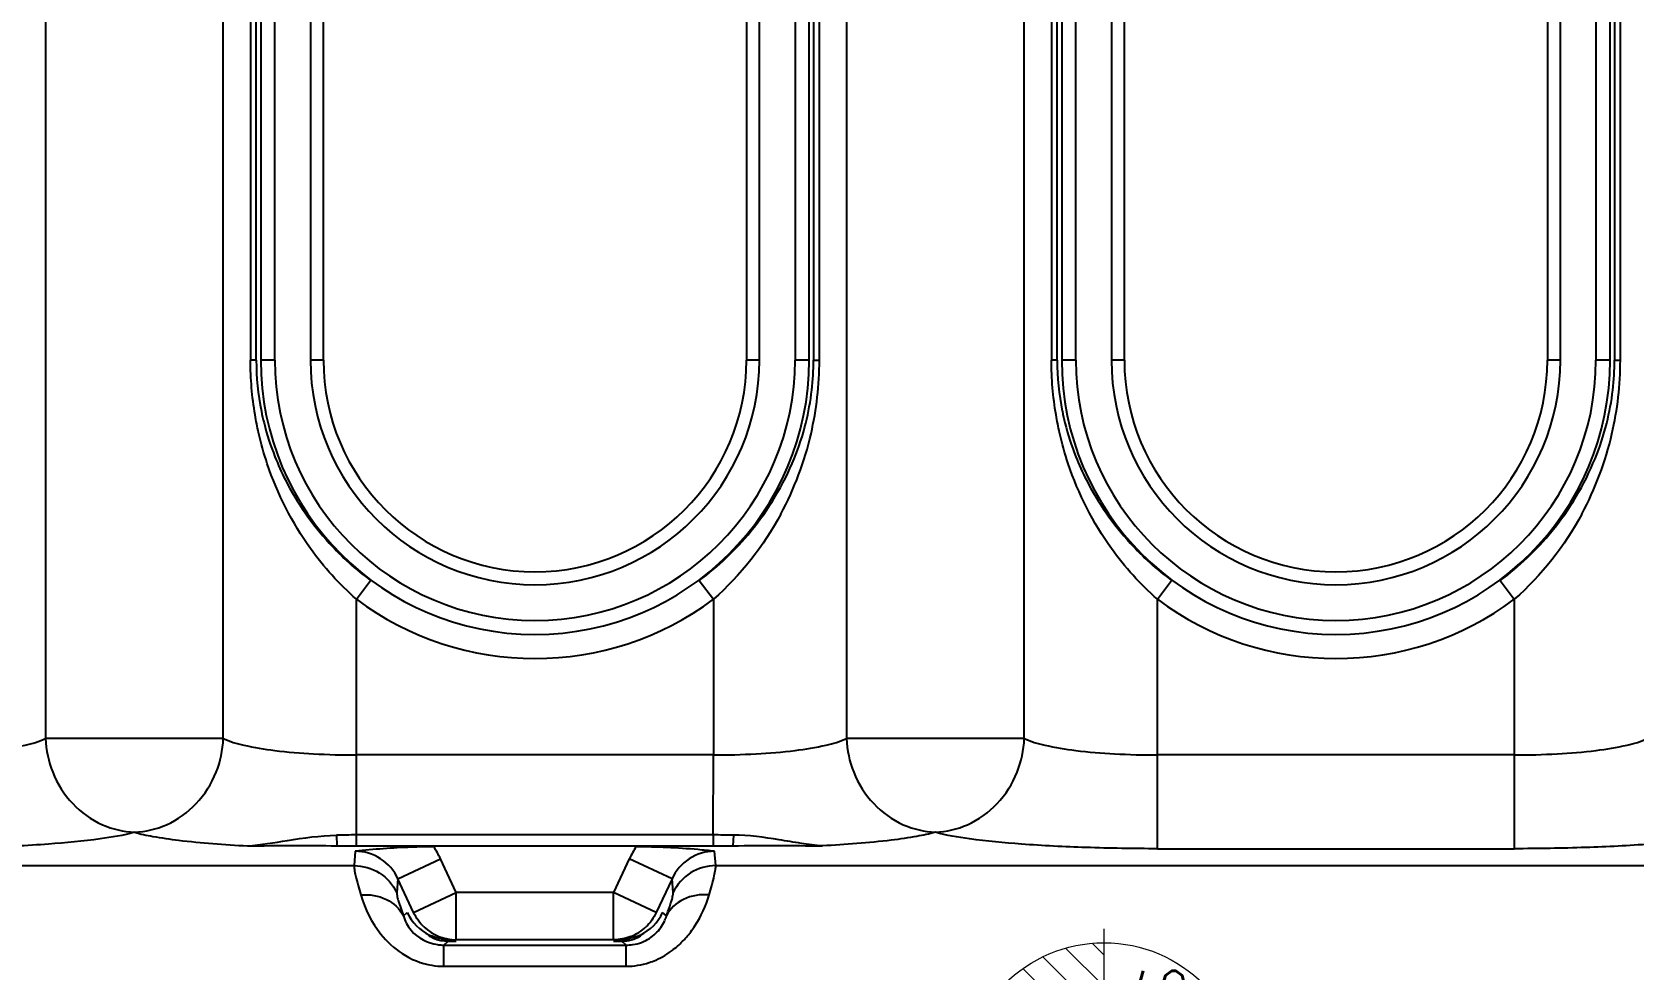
# Model space of a CAD drawing. Header units: millimetres. Extents: x 1147 to 12155, y -6137 to -4403.
# Drawn here: x 2930.75 to 2964.94, y -5284.35 to -5264.33 of the extents above; entities that cross this region are included whole.
import ezdxf
from ezdxf.enums import TextEntityAlignment as Align

# ---------------------------------------------------------------- set-up
doc = ezdxf.new("R2010")
doc.units = ezdxf.units.MM
doc.header["$LTSCALE"] = 16.335
doc.header["$PDMODE"] = 3
doc.header["$PDSIZE"] = 0.3125
doc.linetypes.add('CENTER', pattern=[0.6, 0.375, -0.075, 0.075, -0.075])
doc.layers.get('0').update_dxf_attribs({"linetype": 'CONTINUOUS'})
doc.layers.get('Defpoints').update_dxf_attribs({"linetype": 'CONTINUOUS'})
doc.layers.add('epin', color=13, linetype='CONTINUOUS', lineweight=9)
doc.styles.get("Standard").update_dxf_attribs({"font": 'txt', "width": 0.8})
doc.styles.add('TXT05', font='txt.shx', dxfattribs={"width": 0.5, "bigfont": 'gbcbig.shx'})
doc.dimstyles.get("Standard").update_dxf_attribs({"dimtxt": 0.15625, "dimasz": 0.1875, "dimexe": 0.125, "dimexo": 0.0625, "dimtad": 0, "dimtih": 1, "dimtoh": 1, "dimdsep": 46, "dimtxsty": 'Standard', "dimcen": 0.09, "dimadec": 0, "dimazin": 0, "dimtp": 0.01, "dimtm": 0.01, "dimtfac": 1, "dimtofl": 0, "dimtmove": 0, "dimatfit": 3, "dimfxl": 0, "dimtolj": 1, "dimarcsym": 0})

# ---------------------------------------------------------------- blocks, each defined once
blk = doc.blocks.new('*D725')
at = {"color": 4, "lineweight": -2}
blk.add_line((3144.955, -5263.772), (3164.652, -5263.772), dxfattribs=at)
at = {"layer": 'Defpoints', "color": 0}
for p in [(2876.631, -5263.772), (3144.893, -5263.772), (3164.652, -5263.772)]:
    blk.add_point(p, dxfattribs=at)
at = {"color": 6, "insert": (3172.652, -5263.772), "char_height": 8, "attachment_point": 5}
blk.add_mtext('\\A1;0.00', dxfattribs=at)
blk = doc.blocks.new('*D726')
at = {"color": 4, "lineweight": -2}
for p, q in [((3125.393, -5286.772), (3145.393, -5278.956)), ((3145.393, -5278.956), (3165.393, -5278.956)), ((2956.993, -5286.772), (3125.393, -5286.772))]:
    blk.add_line(p, q, dxfattribs=at)
at = {"layer": 'Defpoints', "color": 0}
for p in [(2876.631, -5263.772), (3165.393, -5278.956), (2956.931, -5286.772)]:
    blk.add_point(p, dxfattribs=at)
at = {"color": 6, "insert": (3177.127, -5278.956), "char_height": 8, "attachment_point": 5}
blk.add_mtext('\\A1;23.00', dxfattribs=at)
blk = doc.blocks.new('*D727')
at = {"color": 4, "lineweight": -2}
blk.add_line((3144.693, -5305.772), (3165.393, -5305.772), dxfattribs=at)
at = {"layer": 'Defpoints', "color": 0}
for p in [(2876.631, -5263.772), (3144.631, -5305.772), (3165.393, -5305.772)]:
    blk.add_point(p, dxfattribs=at)
at = {"color": 6, "insert": (3177.127, -5305.772), "char_height": 8, "attachment_point": 5}
blk.add_mtext('\\A1;42.00', dxfattribs=at)
blk = doc.blocks.new('*D728')
at = {"color": 4, "lineweight": -2}
blk.add_line((3081.142, -5324.129), (3165.393, -5324.129), dxfattribs=at)
at = {"layer": 'Defpoints', "color": 0}
for p in [(2876.631, -5263.772), (3081.079, -5324.129), (3165.393, -5324.129)]:
    blk.add_point(p, dxfattribs=at)
at = {"color": 6, "insert": (3177.66, -5324.129), "char_height": 8, "attachment_point": 5}
blk.add_mtext('\\A1;60.36', dxfattribs=at)
blk = doc.blocks.new('*D729')
at = {"color": 4, "lineweight": -2}
blk.add_line((2956.993, -5343.272), (3165.393, -5343.272), dxfattribs=at)
at = {"layer": 'Defpoints', "color": 0}
for p in [(2876.631, -5263.772), (2956.931, -5343.272), (3165.393, -5343.272)]:
    blk.add_point(p, dxfattribs=at)
at = {"color": 6, "insert": (3177.66, -5343.272), "char_height": 8, "attachment_point": 5}
blk.add_mtext('\\A1;79.50', dxfattribs=at)
blk = doc.blocks.new('*D730')
at = {"color": 4, "lineweight": -2}
blk.add_line((3079.093, -5391.772), (3165.393, -5391.772), dxfattribs=at)
at = {"layer": 'Defpoints', "color": 0}
for p in [(2876.631, -5263.772), (3079.031, -5391.772), (3165.393, -5391.772)]:
    blk.add_point(p, dxfattribs=at)
at = {"color": 6, "insert": (3179.26, -5391.772), "char_height": 8, "attachment_point": 5}
blk.add_mtext('\\A1;128.00', dxfattribs=at)
blk = doc.blocks.new('*D731')
at = {"color": 4, "lineweight": -2}
blk.add_line((3101.269, -5410.772), (3165.393, -5410.772), dxfattribs=at)
at = {"layer": 'Defpoints', "color": 0}
for p in [(2876.631, -5263.772), (3101.207, -5410.772), (3165.393, -5410.772)]:
    blk.add_point(p, dxfattribs=at)
at = {"color": 6, "insert": (3179.26, -5410.772), "char_height": 8, "attachment_point": 5}
blk.add_mtext('\\A1;147.00', dxfattribs=at)
blk = doc.blocks.new('*D732')
at = {"color": 4, "lineweight": -2}
blk.add_line((2882.256, -5430.772), (3165.393, -5430.772), dxfattribs=at)
at = {"layer": 'Defpoints', "color": 0}
for p in [(2876.631, -5263.772), (2882.193, -5430.772), (3165.393, -5430.772)]:
    blk.add_point(p, dxfattribs=at)
at = {"color": 6, "insert": (3179.26, -5430.772), "char_height": 8, "attachment_point": 5}
blk.add_mtext('\\A1;167.00', dxfattribs=at)
blk = doc.blocks.new('*D733')
at = {"color": 4, "lineweight": -2}
for p, q in [((3032.193, -5438.772), (3125.393, -5438.772)), ((3125.393, -5438.772), (3145.393, -5442.058)), ((3145.393, -5442.058), (3165.393, -5442.058))]:
    blk.add_line(p, q, dxfattribs=at)
at = {"layer": 'Defpoints', "color": 0}
for p in [(2876.631, -5263.772), (3032.131, -5438.772), (3165.393, -5442.058)]:
    blk.add_point(p, dxfattribs=at)
at = {"color": 6, "insert": (3179.26, -5442.058), "char_height": 8, "attachment_point": 5}
blk.add_mtext('\\A1;175.00', dxfattribs=at)
blk = doc.blocks.new('*D734')
at = {"color": 4, "lineweight": -2}
blk.add_line((3121.693, -5468.772), (3165.393, -5468.772), dxfattribs=at)
at = {"layer": 'Defpoints', "color": 0}
for p in [(2876.631, -5263.772), (3121.631, -5468.772), (3165.393, -5468.772)]:
    blk.add_point(p, dxfattribs=at)
at = {"color": 6, "insert": (3179.793, -5468.772), "char_height": 8, "attachment_point": 5}
blk.add_mtext('\\A1;205.00', dxfattribs=at)
blk = doc.blocks.new('*D747')
at = {"color": 4, "lineweight": -2}
blk.add_line((2954.631, -5436.334), (2954.631, -5507.604), dxfattribs=at)
at = {"layer": 'Defpoints', "color": 0}
for p in [(2876.631, -5263.772), (2954.631, -5436.272), (2954.631, -5507.604)]:
    blk.add_point(p, dxfattribs=at)
at = {"color": 6, "insert": (2954.631, -5519.337), "char_height": 8, "attachment_point": 5, "rotation": 90}
blk.add_mtext('\\A1;78.00', dxfattribs=at)
blk = doc.blocks.new('*D749')
at = {"color": 4, "lineweight": -2}
blk.add_line((2986.631, -5274.55), (2986.631, -5507.604), dxfattribs=at)
at = {"layer": 'Defpoints', "color": 0}
for p in [(2876.631, -5263.772), (2986.631, -5274.488), (2986.631, -5507.604)]:
    blk.add_point(p, dxfattribs=at)
at = {"color": 6, "insert": (2986.631, -5519.871), "char_height": 8, "attachment_point": 5, "rotation": 90}
blk.add_mtext('\\A1;110.00', dxfattribs=at)
blk = doc.blocks.new('*D750')
at = {"color": 4, "lineweight": -2}
blk.add_line((3026.631, -5444.334), (3026.631, -5507.604), dxfattribs=at)
at = {"layer": 'Defpoints', "color": 0}
for p in [(2876.631, -5263.772), (3026.631, -5444.272), (3026.631, -5507.604)]:
    blk.add_point(p, dxfattribs=at)
at = {"color": 6, "insert": (3026.631, -5520.937), "char_height": 8, "attachment_point": 5, "rotation": 90}
blk.add_mtext('\\A1;150.00', dxfattribs=at)
blk = doc.blocks.new('*D751')
at = {"color": 4, "lineweight": -2}
blk.add_line((3074.631, -5396.234), (3074.631, -5507.604), dxfattribs=at)
at = {"layer": 'Defpoints', "color": 0}
for p in [(2876.631, -5263.772), (3074.631, -5396.172), (3074.631, -5507.604)]:
    blk.add_point(p, dxfattribs=at)
at = {"color": 6, "insert": (3074.631, -5521.471), "char_height": 8, "attachment_point": 5, "rotation": 90}
blk.add_mtext('\\A1;198.00', dxfattribs=at)
blk = doc.blocks.new('*D752')
at = {"color": 4, "lineweight": -2}
for p, q in [((3076.129, -5328.214), (3076.129, -5467.604)), ((3076.129, -5467.604), (3085.917, -5487.604)), ((3085.917, -5487.604), (3085.917, -5507.604))]:
    blk.add_line(p, q, dxfattribs=at)
at = {"layer": 'Defpoints', "color": 0}
for p in [(2876.631, -5263.772), (3076.129, -5328.151), (3085.917, -5507.604)]:
    blk.add_point(p, dxfattribs=at)
at = {"color": 6, "insert": (3085.917, -5522.004), "char_height": 8, "attachment_point": 5, "rotation": 90}
blk.add_mtext('\\A1;199.50', dxfattribs=at)
blk = doc.blocks.new('*D753')
at = {"color": 4, "lineweight": -2}
blk.add_line((3106.631, -5328.592), (3106.631, -5507.604), dxfattribs=at)
at = {"layer": 'Defpoints', "color": 0}
for p in [(2876.631, -5263.772), (3106.631, -5328.529), (3106.631, -5507.604)]:
    blk.add_point(p, dxfattribs=at)
at = {"color": 6, "insert": (3106.631, -5522.004), "char_height": 8, "attachment_point": 5, "rotation": 90}
blk.add_mtext('\\A1;230.00', dxfattribs=at)
blk = doc.blocks.new('*D754')
at = {"color": 4, "lineweight": -2}
blk.add_line((3121.631, -5475.261), (3121.631, -5507.604), dxfattribs=at)
at = {"layer": 'Defpoints', "color": 0}
for p in [(2876.631, -5263.772), (3121.631, -5475.198), (3121.631, -5507.604)]:
    blk.add_point(p, dxfattribs=at)
at = {"color": 6, "insert": (3121.631, -5522.537), "char_height": 8, "attachment_point": 5, "rotation": 90}
blk.add_mtext('\\A1;245.00', dxfattribs=at)
blk = doc.blocks.new('*D766')
at = {"color": 4, "lineweight": -2}
for p, q in [((3098.631, -5291.234), (3098.631, -5467.483)), ((3098.631, -5467.483), (3098.531, -5487.483)), ((3098.531, -5487.483), (3098.531, -5507.483))]:
    blk.add_line(p, q, dxfattribs=at)
at = {"layer": 'Defpoints', "color": 0}
for p in [(2876.631, -5263.772), (3098.631, -5291.172), (3098.531, -5507.483)]:
    blk.add_point(p, dxfattribs=at)
at = {"color": 6, "insert": (3098.531, -5522.416), "char_height": 8, "attachment_point": 5, "rotation": 90}
blk.add_mtext('\\A1;222.00', dxfattribs=at)
blk = doc.blocks.new('epin_ejp_6')
at = {"layer": 'epin'}
h = blk.add_hatch(dxfattribs=at)
h.set_pattern_fill('_ANSI31', color=123, scale=0.15, angle=90, style=0)
h.set_pattern_definition([(135, (-2387.40246, 110.88073), (-0.3367596, -0.3367596), [])])
h.paths.add_polyline_path([(0, 3, 0.414214), (-3, 0), (0, 0)])
h.paths.add_polyline_path([(3, 0), (0, 0), (0, -3, 0.414214)])
at = {"layer": 'epin', "color": 1, "linetype": 'CENTER', "ltscale": 0.186593}
for p, q in [((0, -3.3), (0, 3.3)), ((-3.3, 0), (3.3, 0))]:
    blk.add_line(p, q, dxfattribs=at)
at = {"layer": 'epin'}
blk.add_circle((0, 0), 3, dxfattribs=at)
at = {"layer": 'epin', "color": 6, "style": 'TXT05', "width": 0.5}
blk.add_text('%%c6', height=2.1, dxfattribs=at).set_placement((0.995, 1.35), align=Align.MIDDLE)
blk = doc.blocks.new('115')
at = {"layer": 'epin'}
blk.add_blockref('epin_ejp_6', (77, -23), dxfattribs=at)

msp = doc.modelspace()

# ---------------------------------------------------------------- linework, layer by layer
at = {"color": 7, "linetype": 'Continuous'}
for p, q in [((2931.043, -5238.131), (2931.043, -5279.412)), ((2934.834, -5279.412), (2934.834, -5238.131)), ((2948.137, -5238.131), (2948.137, -5279.412)), ((2951.928, -5279.412), (2951.928, -5238.131)), ((2935.414, -5246.203), (2935.414, -5271.34)), ((2935.539, -5271.34), (2935.539, -5246.203)), ((2935.634, -5246.203), (2935.634, -5271.34)), ((2935.935, -5271.34), (2935.935, -5246.203)), ((2936.696, -5246.203), (2936.696, -5271.34)), ((2936.972, -5271.34), (2936.972, -5246.203)), ((2945.999, -5246.203), (2945.999, -5271.34)), ((2946.275, -5271.34), (2946.275, -5246.203)), ((2947.036, -5246.203), (2947.036, -5271.34)), ((2947.337, -5271.34), (2947.337, -5246.203)), ((2947.432, -5246.203), (2947.432, -5271.34)), ((2947.557, -5271.34), (2947.557, -5246.203)), ((2952.508, -5246.203), (2952.508, -5271.34)), ((2952.632, -5271.34), (2952.632, -5246.203)), ((2952.728, -5246.203), (2952.728, -5271.34)), ((2953.028, -5271.34), (2953.028, -5246.203)), ((2953.789, -5246.203), (2953.789, -5271.34)), ((2954.065, -5271.34), (2954.065, -5246.203)), ((2963.093, -5246.203), (2963.093, -5271.34)), ((2963.369, -5271.34), (2963.369, -5246.203)), ((2964.13, -5246.203), (2964.13, -5271.34)), ((2964.431, -5271.34), (2964.431, -5246.203)), ((2964.526, -5246.203), (2964.526, -5271.34)), ((2964.65, -5271.34), (2964.65, -5246.203)), ((2935.539, -5271.34), (2935.414, -5271.34)), ((2935.935, -5271.34), (2935.634, -5271.34)), ((2936.972, -5271.34), (2936.696, -5271.34)), ((2946.275, -5271.34), (2945.999, -5271.34)), ((2947.337, -5271.34), (2947.036, -5271.34)), ((2947.432, -5271.34), (2947.557, -5271.34)), ((2952.632, -5271.34), (2952.508, -5271.34)), ((2953.028, -5271.34), (2952.728, -5271.34)), ((2954.065, -5271.34), (2953.789, -5271.34)), ((2963.369, -5271.34), (2963.093, -5271.34)), ((2964.431, -5271.34), (2964.13, -5271.34)), ((2964.526, -5271.34), (2964.65, -5271.34)), ((2937.678, -5276.44), (2937.978, -5276.039)), ((2944.993, -5276.039), (2945.293, -5276.44)), ((2954.771, -5276.44), (2955.071, -5276.039)), ((2962.087, -5276.039), (2962.387, -5276.44)), ((2937.679, -5281.701), (2937.678, -5276.441)), ((2945.293, -5276.44), (2945.293, -5279.764)), ((2954.771, -5281.764), (2954.771, -5276.44)), ((2962.387, -5276.44), (2962.387, -5281.764)), ((2934.834, -5279.412), (2931.043, -5279.412)), ((2951.928, -5279.412), (2948.137, -5279.412)), ((2945.293, -5279.764), (2937.678, -5279.764)), ((2945.292, -5281.471), (2945.293, -5279.764)), ((2962.387, -5279.764), (2954.771, -5279.764)), ((2937.248, -5281.476), (2937.259, -5281.7)), ((2945.292, -5281.471), (2937.679, -5281.471)), ((2945.292, -5281.471), (2945.292, -5281.701)), ((2945.723, -5281.476), (2945.712, -5281.7)), ((2937.651, -5281.818), (2937.626, -5282.126)), ((2937.679, -5281.701), (2945.292, -5281.701)), ((2945.345, -5282.126), (2945.32, -5281.818)), ((2954.771, -5281.764), (2962.387, -5281.764)), ((2817.306, -5282.126), (2937.626, -5282.126)), ((2938.561, -5282.405), (2939.471, -5281.981)), ((2939.807, -5282.702), (2939.471, -5281.981)), ((2943.5, -5281.981), (2943.164, -5282.702)), ((2944.411, -5282.405), (2943.5, -5281.981)), ((2945.345, -5282.126), (2981.706, -5282.126)), ((2938.561, -5282.405), (2938.536, -5282.701)), ((2938.897, -5283.127), (2938.561, -5282.405)), ((2944.411, -5282.405), (2944.074, -5283.127)), ((2944.435, -5282.701), (2944.411, -5282.405)), ((2938.897, -5283.127), (2939.807, -5282.702)), ((2943.164, -5282.702), (2939.807, -5282.702)), ((2939.807, -5283.708), (2939.807, -5282.702)), ((2944.074, -5283.127), (2943.164, -5282.702)), ((2943.164, -5283.708), (2943.164, -5282.702)), ((2938.679, -5283.197), (2938.762, -5283.127)), ((2944.292, -5283.197), (2944.209, -5283.127)), ((2939.233, -5283.607), (2939.236, -5283.607)), ((2939.538, -5283.821), (2939.633, -5283.74)), ((2939.538, -5283.821), (2943.433, -5283.821)), ((2939.538, -5284.273), (2939.538, -5283.821)), ((2939.633, -5283.74), (2939.807, -5283.74)), ((2943.164, -5283.708), (2939.807, -5283.708)), ((2943.164, -5283.74), (2943.338, -5283.74)), ((2943.433, -5283.821), (2943.338, -5283.74)), ((2943.433, -5284.273), (2943.433, -5283.821)), ((2943.735, -5283.607), (2943.738, -5283.607)), ((2939.538, -5284.273), (2943.433, -5284.273))]:
    msp.add_line(p, q, dxfattribs=at)
for centre, radius, start, end in [((2941.169, -5271.323), 5.631, 180.1708, 191.287), ((2941.486, -5271.34), 5.852, 180, 0), ((2941.486, -5271.34), 5.551, 180, 360), ((2941.486, -5271.34), 4.79, 180, 360), ((2941.486, -5271.34), 4.514, 180, 0), ((2940.572, -5271.336), 6.985, 347.0025, 359.9679), ((2941.977, -5271.34), 5.455, 353.3051, 359.994), ((2958.263, -5271.323), 5.631, 180.1708, 191.287), ((2958.579, -5271.34), 5.852, 180, 0), ((2958.579, -5271.34), 5.551, 180, 360), ((2958.579, -5271.34), 4.79, 180, 360), ((2958.579, -5271.34), 4.514, 180, 0), ((2957.665, -5271.336), 6.985, 347.0025, 359.9679), ((2959.071, -5271.34), 5.455, 353.3051, 359.994), ((2941.868, -5271.326), 5.565, 345.906, 353.2916), ((2958.962, -5271.326), 5.565, 345.906, 353.2916), ((2940.692, -5271.373), 6.86, 331.7095, 347.0764), ((2941.707, -5271.284), 5.732, 337.8753, 345.8913), ((2957.785, -5271.373), 6.86, 331.7095, 347.0764), ((2958.801, -5271.284), 5.732, 337.8753, 345.8913), ((2941.529, -5271.21), 5.924, 329.1427, 337.8689), ((2958.622, -5271.21), 5.924, 329.1427, 337.8689), ((2941.381, -5271.121), 6.097, 320.6354, 329.1366), ((2958.475, -5271.121), 6.097, 320.6354, 329.1366), ((2941.252, -5271.014), 6.265, 306.6715, 320.6233), ((2958.345, -5271.014), 6.265, 306.6715, 320.6233), ((2941.726, -5271.006), 6.275, 222.4543, 233.3202), ((2958.82, -5271.006), 6.275, 222.4543, 233.3202), ((2941.486, -5271.34), 6.365, 233.2545, 306.746), ((2958.579, -5271.34), 6.365, 233.254, 306.746), ((2937.678, -5297.439), 15.968, 89.9973, 91.5441), ((2945.294, -5297.32), 15.849, 88.449, 90.0086), ((2937.678, -5196.196), 85.505, 269.71964, 270.00065), ((2937.634, -5282.837), 2.026, 25.0056, 33.3334), ((2945.338, -5282.838), 2.027, 146.6682, 154.9928), ((2945.295, -5196.48), 85.221, 269.99779, 270.27986), ((2939.679, -5282.696), 1.013, 205.054, 244.0763), ((2943.293, -5282.696), 1.013, 295.9235, 334.9459), ((2943.526, -5282.983), 0.795, 336.5542, 344.4392), ((2939.807, -5282.705), 1.003, 226.5837, 269.9928), ((2943.165, -5282.707), 1.001, 291.6878, 313.4317), ((2939.536, -5282.866), 0.955, 262.4967, 270.0885), ((2939.731, -5282.546), 1.162, 261.8771, 265.1349), ((2943.239, -5282.371), 1.957, 307.7368, 316.7035), ((2943.156, -5282.29), 2.074, 316.6416, 318.9185), ((2939.538, -5282.713), 1.56, 260.6757, 269.9857)]:
    msp.add_arc(centre, radius, start, end, dxfattribs=at)
for points, knots in [([(2935.588, -5272.883), (2935.56, -5272.759), (2935.459, -5272.25), (2935.414, -5271.731), (2935.414, -5271.34)], [0, 0, 0, 0, 0.246522, 1, 1, 1, 1]), ([(2952.681, -5272.883), (2952.653, -5272.759), (2952.553, -5272.25), (2952.508, -5271.731), (2952.508, -5271.34)], [0, 0, 0, 0, 0.246522, 1, 1, 1, 1]), ([(2935.648, -5272.426), (2935.664, -5272.51), (2935.739, -5272.84), (2935.844, -5273.164), (2935.937, -5273.399)], [0, 0, 0, 0, 0.253093, 1, 1, 1, 1]), ([(2952.741, -5272.426), (2952.758, -5272.51), (2952.832, -5272.84), (2952.937, -5273.164), (2953.031, -5273.399)], [0, 0, 0, 0, 0.253093, 1, 1, 1, 1]), ([(2936.697, -5275.359), (2936.302, -5274.809), (2935.882, -5273.983), (2935.639, -5273.108), (2935.588, -5272.883)], [0, 0, 0, 0, 0.746536, 1, 1, 1, 1]), ([(2953.791, -5275.359), (2953.396, -5274.809), (2952.976, -5273.983), (2952.732, -5273.108), (2952.681, -5272.883)], [0, 0, 0, 0, 0.746536, 1, 1, 1, 1]), ([(2935.937, -5273.399), (2936.004, -5273.567), (2936.303, -5274.231), (2936.727, -5274.838), (2937.096, -5275.242)], [0, 0, 0, 0, 0.248204, 1, 1, 1, 1]), ([(2953.031, -5273.399), (2953.097, -5273.567), (2953.397, -5274.231), (2953.82, -5274.838), (2954.19, -5275.242)], [0, 0, 0, 0, 0.248204, 1, 1, 1, 1]), ([(2928.2, -5279.764), (2928.505, -5279.764), (2929.087, -5279.748), (2929.892, -5279.683), (2930.537, -5279.579), (2930.906, -5279.48), (2931.043, -5279.412)], [0, 0, 0, 0, 0.318055, 0.606823, 0.840028, 1, 1, 1, 1]), ([(2931.043, -5279.412), (2931.051, -5279.658), (2931.159, -5280.168), (2931.581, -5280.833), (2932.211, -5281.286), (2932.705, -5281.403), (2932.939, -5281.412)], [0, 0, 0, 0, 0.245218, 0.508445, 0.766421, 1, 1, 1, 1]), ([(2932.939, -5281.412), (2933.173, -5281.403), (2933.667, -5281.286), (2934.297, -5280.833), (2934.719, -5280.168), (2934.826, -5279.658), (2934.834, -5279.412)], [0, 0, 0, 0, 0.233578, 0.491553, 0.754781, 1, 1, 1, 1]), ([(2934.834, -5279.412), (2934.972, -5279.48), (2935.34, -5279.579), (2935.985, -5279.683), (2936.79, -5279.748), (2937.372, -5279.764), (2937.678, -5279.764)], [0, 0, 0, 0, 0.159954, 0.393168, 0.681995, 1, 1, 1, 1]), ([(2945.293, -5279.764), (2945.599, -5279.764), (2946.181, -5279.748), (2946.986, -5279.683), (2947.631, -5279.579), (2947.999, -5279.48), (2948.137, -5279.412)], [0, 0, 0, 0, 0.31799, 0.60679, 0.840021, 1, 1, 1, 1]), ([(2948.137, -5279.412), (2948.145, -5279.658), (2948.252, -5280.168), (2948.674, -5280.833), (2949.304, -5281.286), (2949.798, -5281.403), (2950.032, -5281.412)], [0, 0, 0, 0, 0.245219, 0.508446, 0.766421, 1, 1, 1, 1]), ([(2950.032, -5281.412), (2950.266, -5281.403), (2950.76, -5281.286), (2951.391, -5280.833), (2951.812, -5280.168), (2951.92, -5279.658), (2951.928, -5279.412)], [0, 0, 0, 0, 0.233579, 0.491555, 0.754782, 1, 1, 1, 1]), ([(2951.928, -5279.412), (2952.065, -5279.48), (2952.434, -5279.579), (2953.079, -5279.683), (2953.884, -5279.748), (2954.466, -5279.764), (2954.771, -5279.764)], [0, 0, 0, 0, 0.159969, 0.39318, 0.681951, 1, 1, 1, 1]), ([(2962.387, -5279.764), (2962.692, -5279.764), (2963.274, -5279.748), (2964.079, -5279.683), (2964.724, -5279.579), (2965.093, -5279.48), (2965.23, -5279.412)], [0, 0, 0, 0, 0.318055, 0.606823, 0.840028, 1, 1, 1, 1]), ([(2932.939, -5281.412), (2932.702, -5281.482), (2932.088, -5281.579), (2931.016, -5281.683), (2929.677, -5281.748), (2928.708, -5281.764), (2928.2, -5281.764)], [0, 0, 0, 0, 0.155948, 0.389403, 0.679648, 1, 1, 1, 1]), ([(2932.939, -5281.412), (2933.068, -5281.45), (2933.381, -5281.515), (2934.184, -5281.628), (2934.859, -5281.677), (2935.35, -5281.704)], [0, 0, 0, 0, 0.166353, 0.393554, 1, 1, 1, 1]), ([(2935.35, -5281.703), (2935.637, -5281.686), (2936.264, -5281.566), (2936.898, -5281.486), (2937.248, -5281.477)], [0, 0, 0, 0, 0.450175, 1, 1, 1, 1]), ([(2947.621, -5281.704), (2947.47, -5281.695), (2947.161, -5281.651), (2946.534, -5281.544), (2946.049, -5281.474), (2945.723, -5281.476)], [0, 0, 0, 0, 0.236936, 0.488719, 1, 1, 1, 1]), ([(2950.032, -5281.412), (2949.903, -5281.45), (2949.59, -5281.515), (2948.787, -5281.628), (2948.112, -5281.677), (2947.621, -5281.704)], [0, 0, 0, 0, 0.166376, 0.393599, 1, 1, 1, 1]), ([(2954.771, -5281.764), (2954.263, -5281.764), (2953.294, -5281.748), (2951.955, -5281.683), (2950.883, -5281.579), (2950.269, -5281.482), (2950.032, -5281.412)], [0, 0, 0, 0, 0.320373, 0.610617, 0.844065, 1, 1, 1, 1]), ([(2967.126, -5281.412), (2966.889, -5281.482), (2966.275, -5281.579), (2965.203, -5281.683), (2963.864, -5281.748), (2962.895, -5281.764), (2962.387, -5281.764)], [0, 0, 0, 0, 0.155949, 0.389404, 0.679649, 1, 1, 1, 1]), ([(2939.327, -5281.724), (2939.166, -5281.724), (2938.607, -5281.733), (2938.048, -5281.777), (2937.651, -5281.818)], [0, 0, 0, 0, 0.28722, 1, 1, 1, 1]), ([(2938.561, -5282.405), (2938.482, -5282.235), (2938.224, -5281.931), (2937.84, -5281.818), (2937.651, -5281.818)], [0, 0, 0, 0, 0.499585, 1, 1, 1, 1]), ([(2945.32, -5281.818), (2945.201, -5281.806), (2944.644, -5281.75), (2944.084, -5281.724), (2943.644, -5281.724)], [0, 0, 0, 0, 0.213174, 1, 1, 1, 1]), ([(2945.32, -5281.818), (2945.132, -5281.818), (2944.747, -5281.931), (2944.489, -5282.235), (2944.411, -5282.405)], [0, 0, 0, 0, 0.500496, 1, 1, 1, 1]), ([(2937.626, -5282.126), (2937.624, -5282.152), (2937.634, -5282.224), (2937.677, -5282.434), (2937.729, -5282.615), (2937.769, -5282.752)], [0, 0, 0, 0, 0.124728, 0.334597, 1, 1, 1, 1]), ([(2937.626, -5282.126), (2937.813, -5282.126), (2938.194, -5282.234), (2938.456, -5282.532), (2938.536, -5282.701)], [0, 0, 0, 0, 0.500609, 1, 1, 1, 1]), ([(2945.345, -5282.126), (2945.158, -5282.126), (2944.777, -5282.234), (2944.515, -5282.532), (2944.435, -5282.701)], [0, 0, 0, 0, 0.500608, 1, 1, 1, 1]), ([(2945.202, -5282.752), (2945.242, -5282.615), (2945.294, -5282.434), (2945.337, -5282.224), (2945.347, -5282.152), (2945.345, -5282.126)], [0, 0, 0, 0, 0.665407, 0.875292, 1, 1, 1, 1]), ([(2937.769, -5282.752), (2937.953, -5282.735), (2938.322, -5282.786), (2938.603, -5283.046), (2938.679, -5283.197)], [0, 0, 0, 0, 0.522338, 1, 1, 1, 1]), ([(2937.769, -5282.752), (2937.856, -5283.052), (2938.094, -5283.53), (2938.645, -5284.046), (2939.06, -5284.215), (2939.285, -5284.252)], [0, 0, 0, 0, 0.419109, 0.694063, 1, 1, 1, 1]), ([(2938.536, -5282.701), (2938.534, -5282.722), (2938.544, -5282.78), (2938.588, -5282.946), (2938.639, -5283.089), (2938.679, -5283.197)], [0, 0, 0, 0, 0.123367, 0.332805, 1, 1, 1, 1]), ([(2945.202, -5282.752), (2945.018, -5282.735), (2944.649, -5282.786), (2944.368, -5283.046), (2944.292, -5283.197)], [0, 0, 0, 0, 0.522337, 1, 1, 1, 1]), ([(2944.292, -5283.197), (2944.303, -5283.167), (2944.34, -5283.063), (2944.376, -5282.959), (2944.398, -5282.885)], [0, 0, 0, 0, 0.290956, 1, 1, 1, 1]), ([(2944.398, -5282.885), (2944.403, -5282.869), (2944.417, -5282.82), (2944.429, -5282.77), (2944.434, -5282.735)], [0, 0, 0, 0, 0.311222, 1, 1, 1, 1]), ([(2944.719, -5283.652), (2944.785, -5283.577), (2944.991, -5283.303), (2945.135, -5282.984), (2945.202, -5282.752)], [0, 0, 0, 0, 0.293028, 1, 1, 1, 1]), ([(2938.679, -5283.197), (2938.71, -5283.308), (2938.869, -5283.611), (2939.197, -5283.784), (2939.411, -5283.812)], [0, 0, 0, 0, 0.348001, 1, 1, 1, 1]), ([(2943.932, -5283.678), (2943.977, -5283.648), (2944.11, -5283.545), (2944.211, -5283.404), (2944.256, -5283.3)], [0, 0, 0, 0, 0.324542, 1, 1, 1, 1]), ([(2939.633, -5283.74), (2939.588, -5283.74), (2939.499, -5283.73), (2939.393, -5283.717), (2939.171, -5283.607), (2939.233, -5283.607)], [0, 0, 0, 0, 0.314616, 0.565608, 1, 1, 1, 1]), ([(2939.236, -5283.607), (2939.256, -5283.609), (2939.321, -5283.639), (2939.388, -5283.657), (2939.436, -5283.67)], [0, 0, 0, 0, 0.290118, 1, 1, 1, 1]), ([(2939.436, -5283.67), (2939.446, -5283.672), (2939.489, -5283.683), (2939.532, -5283.692), (2939.567, -5283.697)], [0, 0, 0, 0, 0.218704, 1, 1, 1, 1]), ([(2943.251, -5283.708), (2943.311, -5283.708), (2943.465, -5283.695), (2943.613, -5283.647), (2943.701, -5283.617)], [0, 0, 0, 0, 0.391244, 1, 1, 1, 1]), ([(2943.51, -5283.723), (2943.497, -5283.726), (2943.44, -5283.736), (2943.382, -5283.74), (2943.338, -5283.74)], [0, 0, 0, 0, 0.229398, 1, 1, 1, 1]), ([(2943.433, -5283.821), (2943.481, -5283.821), (2943.655, -5283.808), (2943.825, -5283.746), (2943.932, -5283.678)], [0, 0, 0, 0, 0.27182, 1, 1, 1, 1]), ([(2943.738, -5283.607), (2943.741, -5283.607), (2943.748, -5283.607), (2943.747, -5283.623), (2943.724, -5283.637), (2943.685, -5283.665), (2943.61, -5283.697), (2943.548, -5283.715), (2943.51, -5283.723)], [0, 0, 0, 0, 0.033133, 0.055416, 0.138812, 0.306683, 0.580438, 1, 1, 1, 1]), ([(2943.701, -5283.617), (2943.705, -5283.616), (2943.716, -5283.612), (2943.728, -5283.608), (2943.735, -5283.607)], [0, 0, 0, 0, 0.352653, 1, 1, 1, 1]), ([(2943.923, -5284.194), (2943.971, -5284.178), (2944.153, -5284.109), (2944.322, -5284.007), (2944.437, -5283.919)], [0, 0, 0, 0, 0.257893, 1, 1, 1, 1])]:
    msp.add_open_spline(points, degree=3, knots=knots, dxfattribs=at)
for points in [[(2946.732, -5274.624), (2946.366, -5275.304), (2945.876, -5275.933), (2945.293, -5276.44)], [(2963.826, -5274.624), (2963.46, -5275.304), (2962.969, -5275.933), (2962.387, -5276.44)], [(2937.678, -5276.441), (2937.311, -5276.121), (2936.981, -5275.755), (2936.697, -5275.359)], [(2954.771, -5276.441), (2954.404, -5276.121), (2954.074, -5275.755), (2953.791, -5275.359)], [(2935.35, -5281.704), (2935.987, -5281.694), (2936.623, -5281.697), (2937.259, -5281.7)], [(2945.712, -5281.7), (2946.348, -5281.697), (2946.984, -5281.694), (2947.621, -5281.704)], [(2944.434, -5282.735), (2944.435, -5282.724), (2944.436, -5282.712), (2944.435, -5282.701)], [(2939.118, -5283.433), (2939.026, -5283.347), (2938.95, -5283.241), (2938.897, -5283.127)], [(2944.074, -5283.127), (2944.021, -5283.241), (2943.945, -5283.347), (2943.853, -5283.433)], [(2939.632, -5283.704), (2939.661, -5283.707), (2939.691, -5283.708), (2939.72, -5283.708)], [(2943.535, -5283.637), (2943.418, -5283.683), (2943.29, -5283.708), (2943.164, -5283.708)], [(2943.433, -5284.273), (2943.599, -5284.273), (2943.766, -5284.246), (2943.923, -5284.194)]]:
    msp.add_open_spline(points, degree=3, dxfattribs=at)

# ---------------------------------------------------------------- block references
msp.add_blockref('115', (2876.631, -5263.772))

# ---------------------------------------------------------------- dimensions: what is measured, and where the dimension line sits
for feature_location, offset, dtype, origin, picture, middle in [((3144.892992432, -5263.771513564), (19.758963156, 0), 0, (2876.630772643, -5263.771513564), '*D725', (3172.651955588, -5263.771513564)), ((2956.931, -5286.772), (208.463, 7.816), 0, (2876.631, -5263.772), '*D726', (3177.127, -5278.956)), ((3144.631, -5305.772), (20.763, 0), 0, (2876.631, -5263.772), '*D727', (3177.127, -5305.772)), ((3081.079, -5324.129), (84.314, 0), 0, (2876.631, -5263.772), '*D728', (3177.66, -5324.129)), ((2956.931, -5343.272), (208.463, 0), 0, (2876.631, -5263.772), '*D729', (3177.66, -5343.272)), ((3079.031, -5391.772), (86.363, 0), 0, (2876.631, -5263.772), '*D730', (3179.26, -5391.772)), ((3101.207, -5410.772), (64.187, 0), 0, (2876.631, -5263.772), '*D731', (3179.26, -5410.772)), ((2882.193, -5430.772), (283.2, 0), 0, (2876.631, -5263.772), '*D732', (3179.26, -5430.772)), ((3032.131, -5438.772), (133.263, -3.286), 0, (2876.631, -5263.772), '*D733', (3179.26, -5442.058)), ((3121.631, -5468.772), (43.763, 0), 0, (2876.631, -5263.772), '*D734', (3179.793, -5468.772)), ((2954.631, -5436.272), (0, -71.332), 1, (2876.631, -5263.772), '*D747', (2954.631, -5519.337)), ((2986.631, -5274.488), (0, -233.116), 1, (2876.631, -5263.772), '*D749', (2986.631, -5519.871)), ((3026.631, -5444.272), (0, -63.332), 1, (2876.631, -5263.772), '*D750', (3026.631, -5520.937)), ((3074.631, -5396.172), (0, -111.432), 1, (2876.631, -5263.772), '*D751', (3074.631, -5521.471)), ((3076.129, -5328.151), (9.787, -179.453), 1, (2876.631, -5263.772), '*D752', (3085.917, -5522.004)), ((3106.631, -5328.529), (0, -179.075), 1, (2876.631, -5263.772), '*D753', (3106.631, -5522.004)), ((3121.631, -5475.198), (0, -32.405), 1, (2876.631, -5263.772), '*D754', (3121.631, -5522.537)), ((3098.631, -5291.172), (-0.1, -216.311), 1, (2876.631, -5263.772), '*D766', (3098.531, -5522.416))]:
    dim = msp.add_ordinate_dim(feature_location=feature_location, offset=offset, dtype=dtype, origin=origin, dimstyle='Standard', override={"dimtxt": 8, "dimasz": 10, "dimgap": 0, "dimtih": 0, "dimtoh": 0, "dimzin": 0, "dimcen": 0, "dimclrd": 4, "dimclre": 4, "dimclrt": 6, "dimadec": 2, "dimtp": 0, "dimtm": 0, "dimtzin": 0})
    dim.commit()
    dim.dimension.update_dxf_attribs({"geometry": picture, "text_midpoint": middle})

doc.saveas('drawing.dxf')
